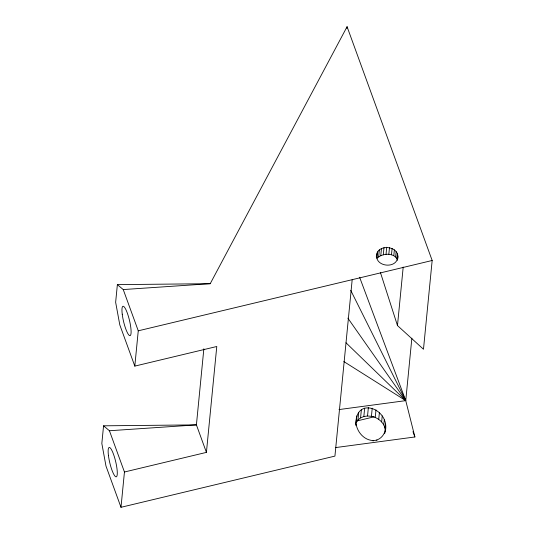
<?xml version="1.0" encoding="UTF-8"?>
<svg xmlns="http://www.w3.org/2000/svg" width="534" height="534" viewBox="0 0 534 534"><rect width="100%" height="100%" fill="white"/><g stroke="black" fill="none" stroke-linecap="round" stroke-linejoin="round"><path stroke-width="0.8" d="M206.418 452.385L196.412 424.884L103.563 425.818L101.834 443.467L105.979 466.042L120.991 507.3L334.925 456.109L352.186 279.676L432.166 260.485L347.073 26.7L210.222 283.694L123.241 289.562L117.373 284.629L115.644 302.277L119.79 324.859L134.808 366.11L216.777 346.499L206.418 452.385L124.449 472.003L120.991 507.3M134.808 366.11L138.259 330.813L123.241 289.562M203.854 348.775L196.412 424.884L109.43 430.744L103.563 425.818M346.906 28.355L347.073 26.7M355.964 425.685C354.015 394.025 393.037 409.558 384.614 433.701M355.824 424.156L356.886 415.832M356.218 422.628L357.974 419.964L358.714 412.435M357.974 419.964L360.577 417.888L361.358 409.845M376.403 257.869C374.881 242.456 402.102 245.293 397.396 260.078M377.752 251.848L377.124 258.269C382.197 253.009 394.379 252.268 397.429 259.918M378.673 256.821L379.347 249.959M360.577 417.888L363.834 416.533L364.649 408.19M380.775 255.646L381.476 248.504M383.285 254.811L383.999 247.576M386.029 254.384L386.729 247.249M385.228 431.339C385.588 423.602 378.533 417.681 371.43 416.313L372.225 408.216M388.825 254.384L389.493 247.536M375.248 417.461L375.996 409.872M373.112 441.031L373.159 440.557C379.808 440.643 385.061 434.816 385.515 428.401M391.475 254.825L392.103 248.417M393.798 255.659L394.372 249.839M378.733 419.364L379.407 412.495M376.817 440.49L376.864 440.009M395.647 256.847L396.155 251.701M396.882 258.296L397.323 253.877M381.643 421.887L382.231 415.913M383.786 424.864L384.266 419.884M385.001 428.088L385.388 424.143M432.166 260.485L423.482 349.249L397.476 325.573L403.197 267.06M411.861 338.182L405.753 400.64L414.898 436.972L335.759 447.559M363.834 416.533L367.532 415.999L368.36 407.642M376.797 254.044C374.02 267.16 397.797 269.597 397.797 256.213M138.259 330.813L352.186 279.676M357.226 420.872L374.194 416.814M338.977 409.578L405.753 400.64L359.609 277.239M117.373 284.629L210.222 283.694M367.532 415.999L371.43 416.313M373.159 440.557C364.355 440.236 357.433 432.433 356.125 424.056M343.843 361.565L405.753 400.64L350.718 290.316M345.992 342.775L405.753 400.64L347.841 318.11M412.956 431.626L414.898 436.972M109.43 430.744L124.449 472.003M380.382 272.36L397.476 325.573M108.422 455.402A15.106 3.004 76.5 0 0 116.225 476.835A15.106 3.004 76.5 0 0 113.488 454.207A15.106 3.004 76.5 0 0 108.422 455.402M122.233 314.212A15.106 3.004 76.5 0 0 130.036 335.652A15.106 3.004 76.5 0 0 127.299 313.017A15.106 3.004 76.5 0 0 122.233 314.212"/></g></svg>
